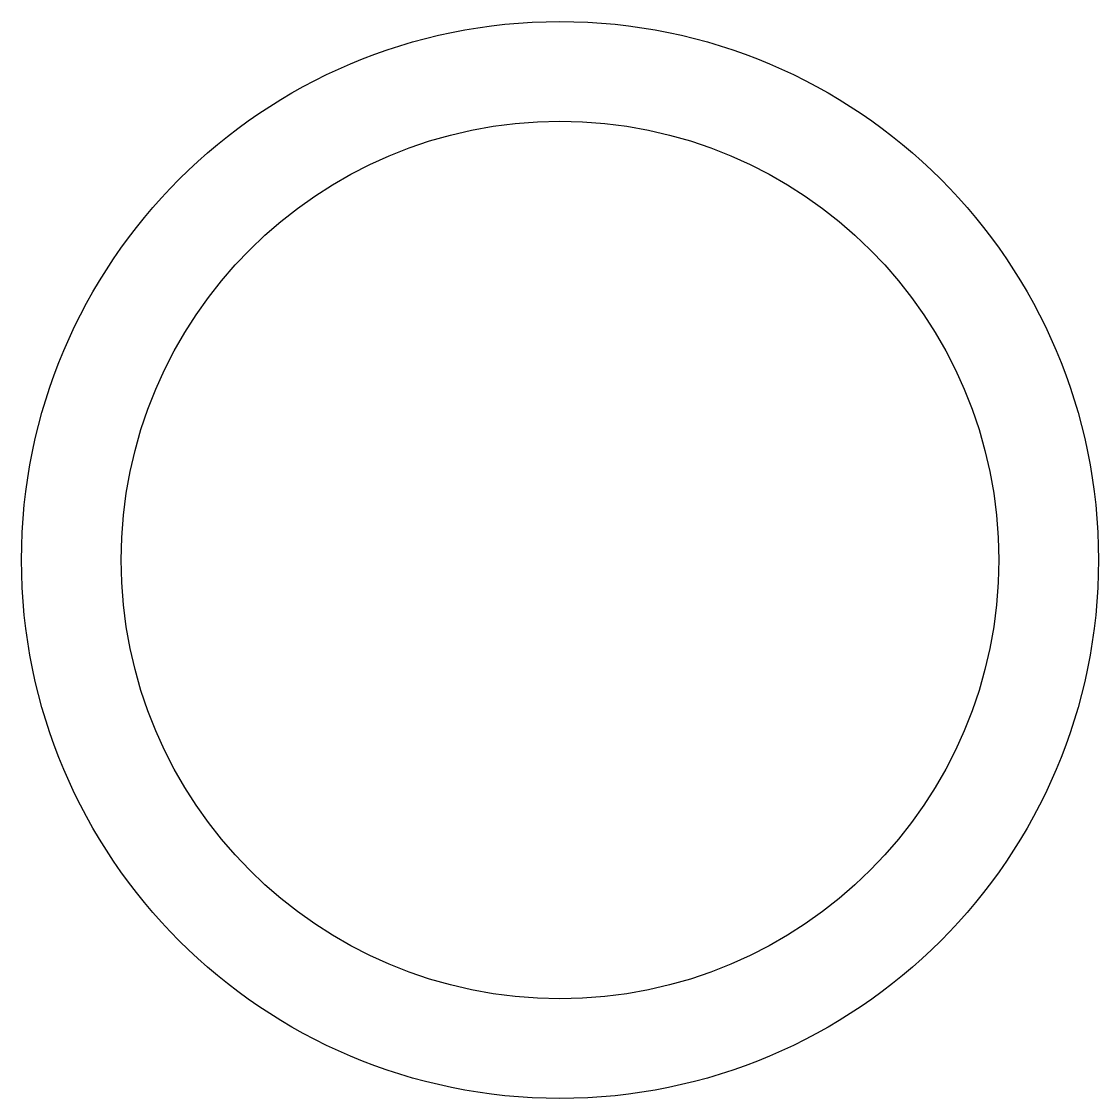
# Model space of a CAD drawing. Header units: millimetres. Extents: x 79.6 to 133.6, y 140.5 to 194.5.
import ezdxf

# ---------------------------------------------------------------- set-up
doc = ezdxf.new("R2010")
doc.units = ezdxf.units.MM

msp = doc.modelspace()

# ---------------------------------------------------------------- linework, layer by layer
at = {"color": 7, "linetype": 'Continuous', "lineweight": 25}
for radius in [27, 22]:
    msp.add_circle((106.621, 167.492), radius, dxfattribs=at)

doc.saveas('drawing.dxf')
